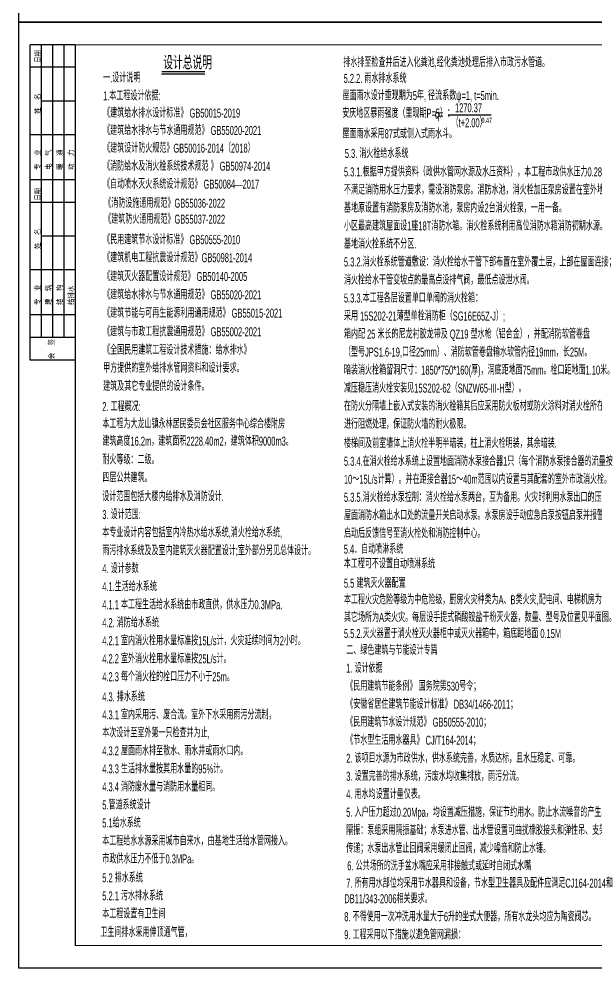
# Model space of a CAD drawing. Header units: inches. Extents: x -1293886 to -986005, y -15154 to 203628.
# Drawn here: x -1271634 to -1246011, y 119628 to 161772 of the extents above; entities that cross this region are included whole.
import ezdxf

# ---------------------------------------------------------------- set-up
doc = ezdxf.new("R2010")
doc.units = ezdxf.units.IN
doc.header["$LTSCALE"] = 100
doc.header["$MEASUREMENT"] = 0
doc.layers.add('nb-plugin', color=7, linetype='Continuous', true_color=0xffffff)
for name, color, linetype in [('W_DIM', 4, 'Continuous'), ('WZ', 6, 'Continuous'), ('图框', 7, 'Continuous')]:
    doc.layers.add(name, color=color, linetype=linetype)
doc.styles.add('DIM_FONT', font='bzxw.shx', dxfattribs={"width": 0.55, "bigfont": 'bzhz.shx'})
doc.styles.add('DXF', font='bzxw.shx', dxfattribs={"width": 0.7, "bigfont": 'bzhz.shx'})
doc.styles.add('XD-AD-中文', font='SimSun.ttf', dxfattribs={"width": 0.3})

# ---------------------------------------------------------------- blocks, each defined once
blk = doc.blocks.new('nb-594-420-1-100-6f99b91a-e467-43db-8012-df1a07f009e1')
at = {"layer": 'W_DIM', "color": 7, "true_color": 0xffffff}
blk.add_lwpolyline([(0, 0), (0, 42000), (59400, 42000), (59400, 0)], close=True, dxfattribs=at)
blk = doc.blocks.new('nb-594-420-1-100-93fff826-9a1c-4636-9df5-a91e6c962b5e')
at = {"layer": 'W_DIM', "color": 7, "true_color": 0xffffff}
blk.add_lwpolyline([(0, 0), (0, 42000), (59400, 42000), (59400, 0)], close=True, dxfattribs=at)

msp = doc.modelspace()

# ---------------------------------------------------------------- linework, layer by layer
at = {"layer": 'WZ'}
for p, q in [((-1265299.7, 159332.8), (-1263376.2, 159332.8)), ((-1252570.8, 157519.5), (-1250662.7, 157519.5))]:
    msp.add_line(p, q, dxfattribs=at)
at = {"layer": 'WZ', "const_width": 60}
msp.add_lwpolyline([(-1265299.7, 159432.8), (-1263376.2, 159432.8)], dxfattribs=at)
at = {"layer": '图框', "color": 4}
for p, q in [((-1269133.8, 160627.7), (-1271133.8, 160627.7)), ((-1271133.8, 146627.7), (-1271133.8, 160627.7)), ((-1270633.8, 147627.7), (-1270633.8, 160627.7)), ((-1270133.8, 147627.7), (-1270133.8, 160627.7)), ((-1269633.8, 147627.7), (-1269633.8, 160627.7)), ((-1269133.8, 159627.7), (-1271133.8, 159627.7)), ((-1269133.8, 158127.7), (-1270633.8, 158127.7)), ((-1269133.8, 156627.7), (-1271133.8, 156627.7)), ((-1269133.8, 154627.7), (-1271133.8, 154627.7)), ((-1269133.8, 153627.7), (-1271133.8, 153627.7)), ((-1269133.8, 152127.7), (-1270633.8, 152127.7)), ((-1269133.8, 150627.7), (-1271133.8, 150627.7)), ((-1269133.8, 148627.7), (-1271133.8, 148627.7)), ((-1269133.8, 147627.7), (-1271133.8, 147627.7)), ((-1269133.8, 146627.7), (-1271133.8, 146627.7))]:
    msp.add_line(p, q, dxfattribs=at)
for points in [[(-1271633.8, 161627.7), (-1271633.8, 203627.7), (-1212233.8, 203627.7), (-1212233.8, 161627.7)], [(-1271633.8, 119627.7), (-1271633.8, 161627.7), (-1212233.8, 161627.7), (-1212233.8, 119627.7)]]:
    msp.add_lwpolyline(points, close=True, dxfattribs=at)
at = {"layer": '图框', "color": 4, "const_width": 50}
msp.add_lwpolyline([(-1269133.8, 120627.7), (-1269133.8, 160627.7), (-1213233.8, 160627.7), (-1213233.8, 120627.7)], close=True, dxfattribs=at)

# ---------------------------------------------------------------- block references
at = {"layer": 'nb-plugin'}
for name, p in [('nb-594-420-1-100-6f99b91a-e467-43db-8012-df1a07f009e1', (-1271633.8, 161627.7)), ('nb-594-420-1-100-93fff826-9a1c-4636-9df5-a91e6c962b5e', (-1271633.8, 119627.7))]:
    msp.add_blockref(name, p, dxfattribs=at)

# ---------------------------------------------------------------- texts
at = {"layer": 'WZ', "style": 'DIM_FONT', "width": 0.6}
for s, height, p in [('设计总说明', 600, (-1265225.2, 159532.8)), ('排水排至检查井后进入化粪池,经化粪池处理后排入市政污水管道。', 400, (-1257231.9, 159645.2)), ('一.设计说明', 400, (-1267897.2, 158958.8)), ('5.2.2. 雨水排水系统', 400, (-1257218.3, 158933.8)), ('1.本工程设计依据:', 400, (-1267897.2, 158158.8)), ('屋面雨水设计重现期为5年, 径流系数ψ=1, t=5min.', 400, (-1257267.4, 158170.9)), ('《建筑给水排水设计标准》 GB50015-2019', 400, (-1267897.2, 157395.1)), ('安庆地区暴雨强度（重现期P=5）：', 400, (-1257280.9, 157386.9)), ('q=', 400, (-1253163, 157341.1)), ('1270.37', 400, (-1252271.3, 157629.6)), ('（t+2.00）', 400, (-1252422.9, 156963)), ('0.47', 240, (-1251097.1, 157148.6)), ('《建筑给水排水与节水通用规范》 GB55020-2021', 400, (-1267897.2, 156623.5)), ('屋面雨水采用87式或侧入式雨水斗。', 400, (-1257269.8, 156475.7)), ('《建筑设计防火规范》GB50016-2014（2018）', 400, (-1267897.2, 155836.7)), ('5.3. 消火栓给水系统', 400, (-1257165.9, 155602.2)), ('《消防给水及消火栓系统技术规范 》 GB50974-2014', 400, (-1267897.2, 155036.7)), ('5.3.1.根据甲方提供资料（政供水管网水源及水压资料），本工程市政供水压力0.28MPa，', 400, (-1257203.7, 154780.8)), ('《自动喷水灭火系统设计规范》 GB50084—2017', 400, (-1267897.2, 154236.7)), ('不满足消防用水压力要求，需设消防泵房。消防水池，消火栓加压泵房设置在室外地下泵房,', 400, (-1257203.7, 153980.8)), ('《消防设施通用规范》GB55036-2022', 400, (-1267849.5, 153391.4)), ('基地原设置有消防泵房及消防水池，泵房内设2台消火栓泵，一用一备。', 400, (-1257203.7, 153180.8)), ('《建筑防火通用规范》GB55037-2022', 400, (-1267849.5, 152681)), ('小区最高建筑屋面设1座18T消防水箱。消火栓系统利用高位消防水箱消防初期水源。', 400, (-1257203.7, 152380.8)), ('《民用建筑节水设计标准》 GB50555-2010', 400, (-1267897.2, 151771.1)), ('基地消火栓系统不分区.', 400, (-1257203.7, 151580.8)), ('《建筑机电工程抗震设计规范》GB50981-2014 ', 400, (-1267897.2, 150971.1)), ('5.3.2.消火栓系统管道敷设：消火栓给水干管下部布置在室外覆土层，上部在屋面连接；', 400, (-1257203.7, 150780.8)), ('《建筑灭火器配置设计规范》 GB50140-2005', 400, (-1267897.2, 150137.1)), ('消火栓给水干管变坡点的最高点设排气阀，最低点设泄水阀。', 400, (-1257203.7, 149980.8)), ('《建筑给水排水与节水通用规范》 GB55020-2021', 400, (-1267897.2, 149324.2)), ('5.3.3.本工程各层设置单口单阀的消火栓箱：', 400, (-1257203.7, 149180.8)), ('《建筑节能与可再生能源利用通用规范》 GB55015-2021', 400, (-1267897.2, 148511.4)), ('采用 15S202-21薄型单栓消防柜（SG16E65Z-J）;', 400, (-1257203.7, 148380.8)), ('《建筑与市政工程抗震通用规范》 GB55002-2021', 400, (-1267897.2, 147681.9)), ('箱内配 25 米长的尼龙衬胶龙带及 QZ19 型水枪（铝合金），并配消防软管卷盘', 400, (-1257203.7, 147580.8)), ('《全国民用建筑工程设计技术措施：给水排水》', 400, (-1267897.2, 146869.7)), ('（型号JPS1.6-19,口径25mm）、消防软管卷盘输水软管内径19mm，长25M。', 400, (-1257203.7, 146780.8)), ('甲方提供的室外给排水管网资料和设计要求。', 400, (-1267897.2, 146069.7)), ('暗装消火栓箱留洞尺寸：1850*750*160(厚)，洞底距地面75mm。栓口距地面1.10米。', 400, (-1257203.7, 145980.8)), ('建筑及其它专业提供的设计条件。', 400, (-1267897.2, 145260.9)), ('减压稳压消火栓安装见15S202-62（SNZW65-III-H型）。', 400, (-1257203.7, 145180.8)), ('2. 工程概况:', 400, (-1267934.8, 144355.9)), ('在防火分隔墙上嵌入式安装的消火栓箱其后应采用防火板材或防火涂料对消火栓所在墙面部位', 400, (-1257203.7, 144380.8)), ('进行阻燃处理，保证防火墙的耐火极限。', 400, (-1257203.7, 143580.8)), ('楼梯间及前室墙体上消火栓半明半暗装，柱上消火栓明装，其余暗装.', 400, (-1257203.7, 142730.2)), ('5.3.4.在消火栓给水系统上设置地面消防水泵接合器1只（每个消防水泵接合器的流量按', 400, (-1257203.7, 141930.2)), ('10～15L/s计算）。并在距接合器15～40m范围以内设置与其配套的室外市政消火栓。', 400, (-1257203.7, 141130.2)), ('5.3.5.消火栓给水泵控制：消火栓给水泵两台，互为备用。火灾时利用水泵出口的压力开关及', 400, (-1257203.7, 140330.2)), ('3. 设计范围:', 400, (-1267934.8, 139563.1)), ('屋面消防水箱出水口处的流量开关启动水泵。水泵房设手动应急启泵按钮启泵并报警水泵', 400, (-1257203.7, 139530.2)), ('本专业设计内容包括室内冷热水给水系统,消火栓给水系统,', 400, (-1267934.8, 138763.1)), ('启动后反馈信号至消火栓处和消防控制中心。', 400, (-1257203.7, 138730.2)), ('雨污排水系统及及室内建筑灭火器配置设计;室外部分另见总体设计。', 400, (-1267934.8, 137963.1)), ('5.4．自动喷淋系统', 400, (-1257212.5, 138027.4)), ('本工程可不设置自动喷淋系统', 400, (-1257212.5, 137377.4)), ('4. 设计参数', 400, (-1267934.8, 137163.1)), ('4.1.生活给水系统', 400, (-1267934.8, 136363.1)), ('5.5 建筑灭火器配置', 400, (-1257203.7, 136515.5)), ('本工程火灾危险等级为中危险级，厨房火灾种类为A、B类火灾,配电间、电梯机房为E类火灾，', 400, (-1257203.7, 135783.7)), ('4.1.1 本工程生活给水系统由市政直供，供水压力0.3MPa.', 400, (-1267934.8, 135563.1)), ('其它场所为A类火灾。每层设手提式磷酸铵盐干粉灭火器，数量、型号及位置见平面图。', 400, (-1257203.7, 135000.2)), ('4.2. 消防给水系统', 400, (-1267934.8, 134763.1)), ('5.5.2.灭火器置于消火栓灭火器柜中或灭火器箱中，箱底距地面 0.15M', 400, (-1257203.7, 134280.3)), ('4.2.1 室内消火栓用水量标准按15L/s计，火灾延续时间为2小时。', 400, (-1267934.8, 133963.1)), ('4.2.2 室外消火栓用水量标准按25L/s计。', 400, (-1267934.8, 133163.1)), ('二、绿色建筑与节能设计专篇', 400, (-1257101.7, 133543.5)), ('1. 设计依据', 400, (-1257101.7, 132743.5)), ('4.2.3 每个消火栓的栓口压力不小于25m。', 400, (-1267934.8, 132363.1)), ('《民用建筑节能条例》 国务院第530号令；', 400, (-1257101.7, 131943.5)), ('4.3. 排水系统', 400, (-1267934.8, 131471.9)), ('《安徽省居住建筑节能设计标准》 DB34/1466-2011；', 400, (-1257101.7, 131143.5)), ('4.3.1 室内采用污、废合流。室外下水采用雨污分流制，', 400, (-1267934.8, 130671.9)), ('《民用建筑节水设计规范》 GB50555-2010；', 400, (-1257101.7, 130343.5)), ('本次设计至室外第一只检查井为止,', 400, (-1267934.8, 129871.9)), ('《节水型生活用水器具》 CJ/T164-2014；', 400, (-1257101.7, 129543.5)), ('4.3.2 屋面雨水排至散水、雨水井或雨水口内。', 400, (-1267934.8, 129071.9)), ('2. 该项目水源为市政供水，供水系统完善，水质达标，且水压稳定、可靠。', 400, (-1257101.7, 128743.5)), ('4.3.3 生活排水量按其用水量的95%%%计。', 400, (-1267934.8, 128271.9)), ('3. 设置完善的排水系统，污废水均收集排放，雨污分流。', 400, (-1257101.7, 127943.5)), ('4.3.4 消防废水量与消防用水量相同。', 400, (-1267934.8, 127471.9)), ('4. 用水均设置计量仪表。', 400, (-1257101.7, 127143.5)), ('5.管道系统设计', 400, (-1267934.8, 126671.9)), ('5. 入户压力超过0.20Mpa，均设置减压措施，保证节约用水。防止水流噪音的产生。生活给水泵防噪', 400, (-1257101.7, 126343.5)), ('5.1给水系统', 400, (-1267934.8, 125871.9)), ('隔振：泵组采用隔振基础；水泵进水管、出水管设置可曲扰橡胶接头和弹性吊、支架，减少噪音及振动', 400, (-1257101.7, 125543.5)), ('本工程给水水源采用城市自来水，由基地生活给水管网接入。', 400, (-1267934.8, 125071.9)), ('传递；水泵出水管止回阀采用缓闭止回阀，减少噪音和防止水锤。', 400, (-1257101.7, 124743.5)), ('市政供水压力不低于0.3MPa。', 400, (-1267934.8, 124271.9)), ('6. 公共场所的洗手盆水嘴应采用非接触式或延时自闭式水嘴', 400, (-1257056.3, 123966.6)), ('5.2 排水系统', 400, (-1267934.8, 123432.8)), ('7. 所有用水部位均采用节水器具和设备，节水型卫生器具及配件应满足CJ164-2014和', 400, (-1257101.7, 123196.9)), ('5.2.1 污水排水系统', 400, (-1267934.8, 122632.8)), ('DB11/343-2006相关要求。', 400, (-1257189.9, 122505.3)), ('本工程设置有卫生间', 400, (-1267934.8, 121832.8)), ('8. 不得使用一次冲洗用水量大于6升的坐式大便器，所有水龙头均应为陶瓷阀芯。', 400, (-1257189.9, 121705.3)), ('卫生间排水采用伸顶通气管，', 400, (-1268020.3, 121013.1)), ('9. 工程采用以下措施以避免管网漏损：', 400, (-1257189.9, 120905.3))]:
    msp.add_text(s, height=height, dxfattribs=at).set_placement(p)
at = {"layer": 'WZ', "color": 1, "style": 'DXF', "width": 0.6}
for s, p in [('本工程为大龙山镇永林居民委员会社区服务中心综合楼附房', (-1267930.2, 143591.6)), ('建筑高度16.2m，建筑面积2228.40m2，建筑体积9000m3。', (-1267930.2, 142823.9)), ('耐火等级：二级。', (-1267930.2, 142000.4)), ('四层公共建筑。', (-1267930.2, 141200.4)), ('设计范围包括大楼内给排水及消防设计.', (-1267934.8, 140363.1))]:
    msp.add_text(s, height=400, dxfattribs=at).set_placement(p)
at = {"layer": '图框', "color": 4, "style": 'XD-AD-中文', "width": 0.85}
for s, p in [('日期', (-1270691.6, 159819.1)), ('姓  名', (-1270691.6, 157560.3)), ('专  业', (-1270691.6, 155070.7)), ('电  气', (-1270207.3, 155070.7)), ('暖  通', (-1269707.3, 155070.7)), ('动  力', (-1269207.3, 155070.7)), ('日期', (-1270691.6, 153708)), ('姓  名', (-1270691.6, 151560.3)), ('专  业', (-1270691.6, 149070.7)), ('建  筑', (-1270207.3, 149070.7)), ('结  构', (-1269707.3, 149070.7)), ('给排水', (-1269207.3, 149070.7)), ('会  签', (-1270079.1, 146663))]:
    msp.add_text(s, height=240, rotation=90, dxfattribs=at).set_placement(p)

doc.saveas('drawing.dxf')
